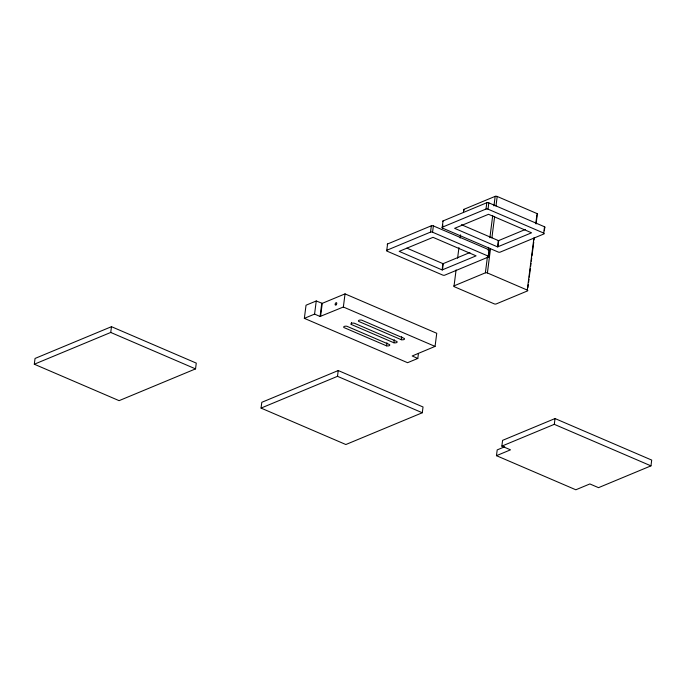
<?xml version="1.0" encoding="UTF-8"?>
<svg xmlns="http://www.w3.org/2000/svg" width="686" height="686" viewBox="0 0 686 686"><rect width="100%" height="100%" fill="white"/><g stroke="black" fill="none" stroke-linecap="round" stroke-linejoin="round"><path stroke-width="1.03" d="M34.3 364.223L35.037 358.452L111.475 326.682L196.273 363.108L195.536 368.888L119.098 400.658L34.3 364.223L110.738 332.453L195.536 368.888M110.738 332.453L111.475 326.682M261.049 408.093L261.795 402.313L338.232 370.543L423.03 406.978L422.293 412.758L345.855 444.528L261.049 408.093L337.495 376.322L422.293 412.758M417.8 358.452L407.578 362.697L304.352 318.347L306.033 305.219L316.255 300.974L322.214 303.366L345.041 293.882L436.742 333.276L435.061 346.404L412.183 355.983L417.8 358.452L418.451 353.401M304.352 318.347L314.574 314.102L316.255 300.974M435.061 346.404L343.36 307.011L320.096 316.469L321.743 303.323M320.559 316.486L322.249 303.358M343.36 307.011L345.041 293.882M337.495 376.322L338.232 370.543M351.275 324.461A2.813 1.14 7.3 0 1 351.652 323.346A2.813 1.14 7.3 0 1 354.302 323.209L396.92 341.517A2.813 1.14 7.3 0 1 396.542 342.631A2.813 1.14 7.3 0 1 393.901 342.777L351.275 324.461L351.532 322.437M489.161 251.736L488.492 256.984L444.717 275.18A1.449 0.583 7.3 0 1 442.693 275.06L387.007 251.136A1.449 0.583 7.3 0 1 386.767 250.287L387.573 243.984L431.348 225.788A1.449 0.583 7.3 0 1 433.372 225.908L489.058 249.824A1.449 0.583 7.3 0 1 489.298 250.682M386.527 345.838L343.9 327.531A2.813 1.14 7.3 0 1 344.278 326.416A2.813 1.14 7.3 0 1 346.919 326.27L389.545 344.586A2.813 1.14 7.3 0 1 389.168 345.701A2.813 1.14 7.3 0 1 386.527 345.838L386.913 342.811M393.901 342.777L394.287 339.742M401.276 339.707L358.649 321.391A2.813 1.14 7.3 0 1 359.035 320.285A2.813 1.14 7.3 0 1 361.676 320.139L404.303 338.455A2.813 1.14 7.3 0 1 403.917 339.561A2.813 1.14 7.3 0 1 401.276 339.707L401.67 336.68M386.767 250.287L430.542 232.091L431.348 225.788M488.492 256.984A1.449 0.583 7.3 0 0 488.243 256.127L432.566 232.211L433.372 225.908M544.513 226.774L543.706 233.077A1.449 0.583 7.3 0 1 543.947 233.935L500.171 252.131A1.449 0.583 7.3 0 1 498.147 252.011L442.47 228.086A1.449 0.583 7.3 0 1 442.221 227.238L443.036 220.935L486.803 202.739A1.449 0.583 7.3 0 1 488.826 202.85L544.513 226.774A1.449 0.583 7.3 0 1 544.753 227.632L544.35 230.788M442.47 228.086L442.873 224.939M441.973 269.872L399.166 251.359L433.02 237.339L476.101 255.852L442.187 269.924L442.779 263.57L406.884 248.143M442.479 269.898L443.285 263.596L469.927 252.525M533.922 238.016L527.26 290.075A1.449 0.583 7.3 0 1 527.5 290.924L496.167 303.949A1.449 0.583 7.3 0 1 494.152 303.829L454.295 286.714A1.449 0.583 7.3 0 1 454.055 285.856L456.096 269.915M457.588 258.236L458.951 247.612M460.177 238.051L460.58 234.861M463.444 212.557L463.847 209.367L495.181 196.342A1.449 0.583 7.3 0 1 497.196 196.462L537.052 213.586A1.449 0.583 7.3 0 1 537.404 214.384M442.221 227.238L485.997 209.041L486.803 202.739M543.706 233.077L488.02 209.161L488.826 202.85M454.055 285.856L485.379 272.831L487.42 256.898M488.235 250.527L488.646 247.337M489.873 237.776L492.728 215.464M493.954 205.903L495.181 196.342M488.243 256.127L489.058 249.824M527.26 290.075L487.403 272.951L490.533 248.512M491.888 237.888L494.615 216.647M495.978 206.023L497.196 196.462M497.427 246.823L454.612 228.327L488.526 214.298L531.556 232.803L497.642 246.874L498.233 240.52L461.369 224.682M497.933 246.849L498.739 240.546L525.382 229.467M496.458 455.684L510.495 449.845L501.852 446.123L502.589 440.352L555.025 418.554L651.7 460.083L650.963 465.863L598.518 487.66L589.874 483.947L575.828 489.778L496.458 455.684L497.196 449.905L504.682 446.792M535.826 223.147L537.052 213.586M527.903 287.743L528.314 284.553M528.589 282.426L528.992 279.245M529.266 277.118L530.355 268.62M530.63 266.494L531.033 263.304M531.307 261.177L531.719 257.996M531.993 255.869L533.759 242.064M534.034 239.937L534.3 237.81M536.075 223.996L537.164 215.498M501.852 446.123L554.288 424.334L555.025 418.554M498.705 240.554L498.233 240.52M443.285 263.596L442.813 263.578M314.574 314.102L320.062 316.46M554.288 424.334L650.963 465.863M464.088 210.225A1.449 0.583 7.3 0 1 463.847 209.367M485.379 272.831A1.449 0.583 7.3 0 1 487.403 272.951M387.376 244.542A1.449 0.583 7.3 0 1 387.573 243.984M430.542 232.091A1.449 0.583 7.3 0 1 432.566 232.211M485.997 209.041A1.449 0.583 7.3 0 1 488.02 209.161M442.83 221.492A1.449 0.583 7.3 0 1 443.036 220.935M336.209 304.738A1.303 0.686 -66.8 0 0 336.466 302.689A1.303 0.686 -66.8 0 0 335.137 304.215A1.303 0.686 -66.8 0 0 336.209 304.738"/></g></svg>
